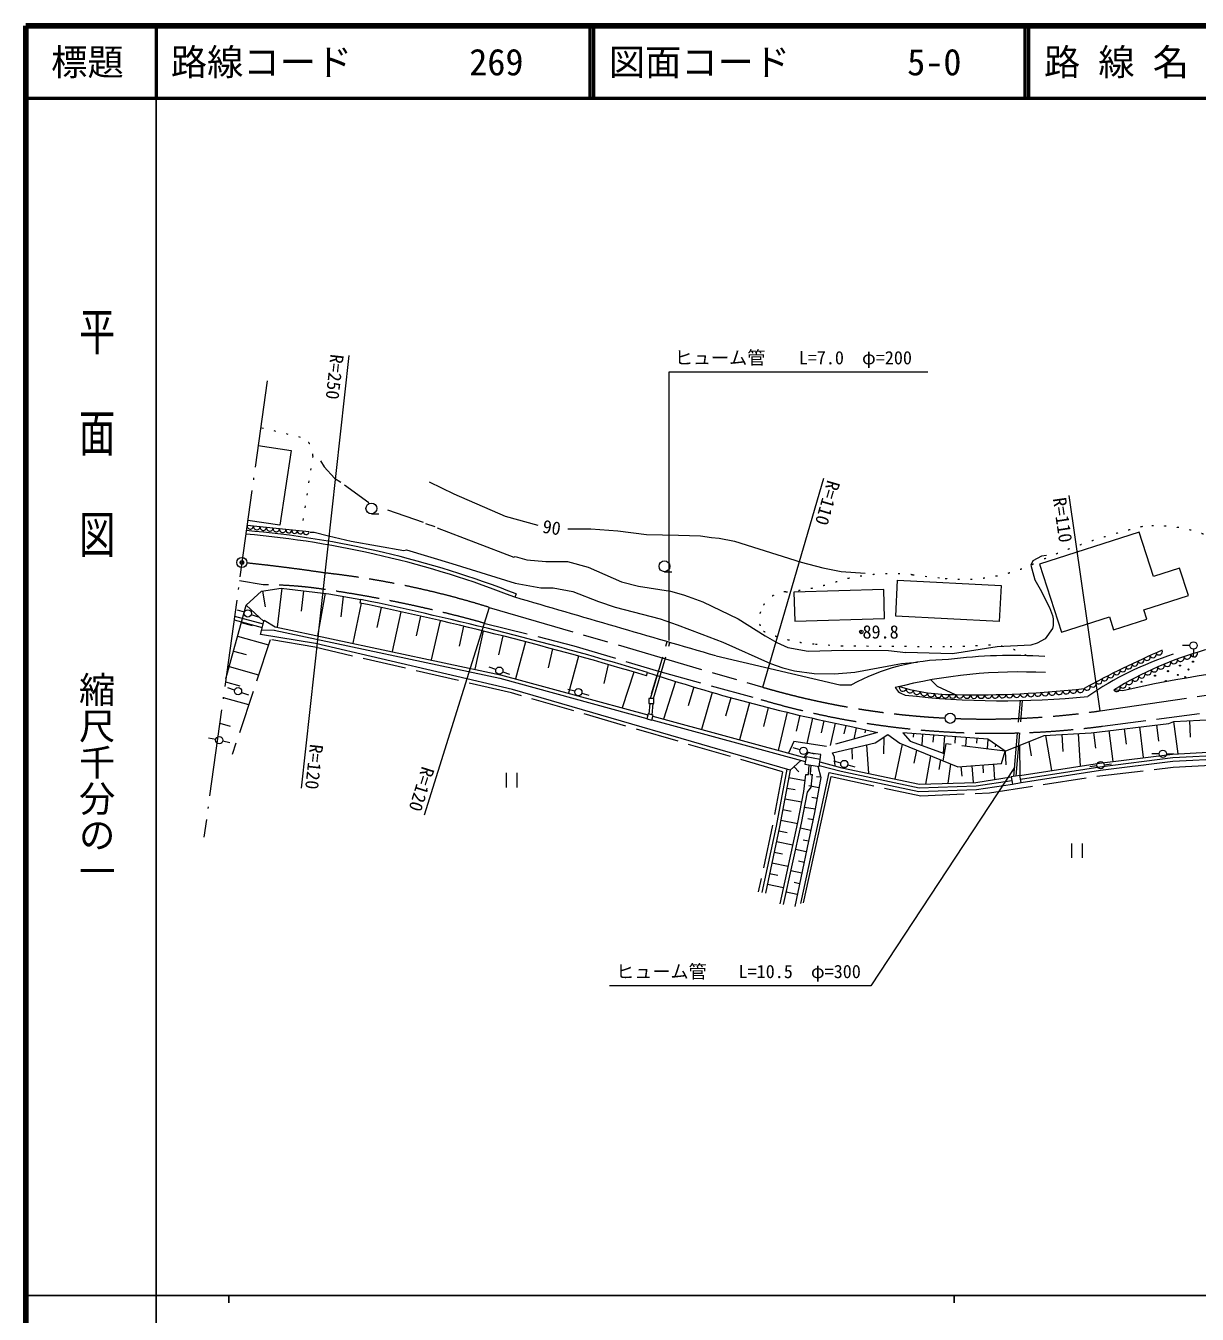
# Model space of a CAD drawing. Units: millimetres, scale not verified, with parts at other scales. Extents: x 40000 to 680000, y 20000 to 380000.
# Drawn here: x 40000 to 201507, y 202409 to 380000 of the extents above; entities that cross this region are included whole.
import ezdxf
from ezdxf.enums import TextEntityAlignment as Align

# ---------------------------------------------------------------- set-up
doc = ezdxf.new("R2010")
doc.units = ezdxf.units.MM
doc.header["$LTSCALE"] = 1000
doc.header["$PDMODE"] = 32
doc.header["$PDSIZE"] = 500
for name, pattern in [('CHAIN', [18.5, 12, -1.5, 3.5, -1.5]), ('DASHED', [7.5, 6, -1.5]), ('DOTTED', [1.75, 0.25, -1.5]), ('LONG_DASHED_DOTTED', [15.25, 12, -1.5, 0.25, -1.5])]:
    doc.linetypes.add(name, pattern=pattern)
for name, color, linetype, lineweight in [('M-BGD', 7, 'Continuous', 13), ('M-BMK', 2, 'CHAIN', 13), ('M-STR-HTXT', 7, 'Continuous', 13), ('M-TTL', 2, 'Continuous', 140), ('M-TTL-BAND', 7, 'Continuous', 25), ('M-TTL-LINE', 7, 'Continuous', 50)]:
    doc.layers.add(name, color=color, linetype=linetype, lineweight=lineweight)
doc.layers.add('M-OTRS', color=6, linetype='Continuous')
doc.layers.add('M-TTL-TXT', color=7, linetype='Continuous')
doc.styles.add('@ＭＳ ゴシック', font='')
doc.styles.add('ＭＳ ゴシック', font='')
doc.styles.get('@ＭＳ ゴシック').set_extended_font_data('@MS Gothic')
doc.styles.get('ＭＳ ゴシック').set_extended_font_data('MS Gothic')

# ---------------------------------------------------------------- blocks, each defined once
blk = doc.blocks.new('open_arrow')
at = {"color": 0, "linetype": 'Continuous', "lineweight": -2}
blk.add_lwpolyline([(7.5, 1.25), (0, 0), (7.5, -1.25)], dxfattribs=at)
blk = doc.blocks.new('田')
at = {"color": 7, "linetype": 'Continuous', "lineweight": 13}
for p, q in [((-0.75, 2), (-0.75, 0)), ((0.75, 0), (0.75, 2))]:
    blk.add_line(p, q, dxfattribs=at)
blk = doc.blocks.new('広葉樹林')
at = {"color": 7, "linetype": 'Continuous', "lineweight": 13}
blk.add_line((0, 0), (1, 0), dxfattribs=at)
blk.add_circle((0, 0.75), 0.75, dxfattribs=at)

msp = doc.modelspace()

# ---------------------------------------------------------------- linework, layer by layer
at = {"layer": 'M-BGD', "linetype": 'LONG_DASHED_DOTTED'}
msp.add_line((73259, 331045), (64568, 268171), dxfattribs=at)
at = {"layer": 'M-BGD', "linetype": 'DOTTED'}
for p, q in [((77882, 323264), (72368, 324600)), ((79570, 320728), (77975, 310340)), ((162254, 304327), (166751, 303816)), ((148870, 294778), (152420, 294542)), ((152420, 294542), (167445, 294423)), ((167445, 294423), (171941, 294601))]:
    msp.add_line(p, q, dxfattribs=at)
at = {"layer": 'M-BGD'}
for p, q in [((82576, 317667), (83423, 317074)), ((83931, 316735), (87317, 314280)), ((89857, 313264), (94768, 311571)), ((75877, 310549), (70505, 311126)), ((95107, 311401), (96377, 310978)), ((79055, 310233), (75877, 310549)), ((98747, 305898), (107468, 303189)), ((70385, 300163), (72480, 302053)), ((72480, 302053), (75232, 302505)), ((72642, 302080), (72997, 299919)), ((75325, 302494), (74680, 297097)), ((75232, 302505), (81764, 301724)), ((78297, 302139), (77958, 299304)), ((67586, 290002), (70385, 300163)), ((70385, 300163), (72808, 297877)), ((81273, 301813), (80211, 295922)), ((81764, 301724), (86213, 300923)), ((83776, 301362), (83437, 298527)), ((86228, 300409), (85078, 294888)), ((86111, 300433), (86213, 300923)), ((107595, 301700), (107413, 301235)), ((130667, 301580), (131344, 301326)), ((131344, 301326), (133367, 300614)), ((133367, 300614), (138202, 298278)), ((70141, 299162), (69191, 299474)), ((71089, 298845), (72037, 298525)), ((88980, 299827), (88389, 297073)), ((91729, 299228), (90515, 293734)), ((94436, 298621), (93817, 295897)), ((69718, 297743), (71233, 297326)), ((72348, 296114), (72859, 298073)), ((74258, 296675), (72486, 296641)), ((72859, 298073), (74362, 297164)), ((74258, 296675), (105349, 290072)), ((74362, 297164), (105467, 290559)), ((97139, 297998), (95877, 292595)), ((100340, 297238), (99749, 294485)), ((127449, 298278), (129820, 297431)), ((129820, 297431), (133207, 296161)), ((138202, 298278), (141927, 295907)), ((69201, 295867), (73450, 294696)), ((79930, 294836), (72348, 296114)), ((107103, 288533), (79930, 294836)), ((103074, 296570), (101912, 291314)), ((105765, 295896), (105177, 293308)), ((108893, 295090), (107537, 289994)), ((133207, 296161), (136085, 295061)), ((136085, 295061), (142689, 292097)), ((141927, 295907), (143536, 294976)), ((68637, 293818), (70394, 293334)), ((112606, 294104), (112017, 291516)), ((116196, 293119), (114832, 287994)), ((135182, 293142), (152219, 289139)), ((158945, 293875), (161316, 293621)), ((200485, 294582), (199485, 294586)), ((200979, 294081), (200967, 293081)), ((68045, 291668), (72085, 290555)), ((104815, 291274), (103865, 291587)), ((120303, 291954), (119715, 289366)), ((67526, 289567), (69505, 289022)), ((105349, 290072), (125638, 284539)), ((105467, 290559), (125770, 285022)), ((105763, 290958), (106711, 290637)), ((123827, 290921), (122224, 285989)), ((125593, 290393), (125738, 290871)), ((126982, 290463), (126207, 287883)), ((129558, 289642), (127930, 284432)), ((68790, 288437), (67840, 288749)), ((69738, 288121), (70685, 287800)), ((145406, 277404), (107103, 288533)), ((115701, 288277), (114736, 288539)), ((116665, 288010), (117627, 287740)), ((132101, 288863), (131325, 286283)), ((134652, 288111), (133177, 283001)), ((152219, 289139), (153837, 289139)), ((191230, 288338), (189988, 288456)), ((67227, 287405), (70729, 286440)), ((126603, 287272), (125903, 287272)), ((125903, 287272), (125903, 286572)), ((125903, 286572), (126603, 286572)), ((125962, 285126), (126085, 286572)), ((126354, 285019), (126487, 286572)), ((126603, 286572), (126603, 287272)), ((137200, 287390), (136492, 284833)), ((139757, 286698), (138399, 281577)), ((142370, 286020), (141713, 283428)), ((125810, 285167), (125625, 284492)), ((125625, 284492), (126301, 284308)), ((126485, 284983), (125810, 285167)), ((126301, 284308), (126485, 284983)), ((126314, 284355), (147458, 278588)), ((126445, 284837), (147544, 279083)), ((144990, 285372), (143723, 280125)), ((146734, 284958), (146223, 282771)), ((148481, 284557), (147691, 281060)), ((150025, 284214), (149664, 282565)), ((198287, 284119), (214462, 284947)), ((200437, 284229), (200555, 281934)), ((66740, 283885), (68203, 283482)), ((151571, 283880), (150915, 280785)), ((153040, 283573), (152799, 282403)), ((153592, 283460), (157430, 282586)), ((154505, 283253), (154146, 281679)), ((155782, 282962), (155694, 282536)), ((172624, 281656), (160916, 282546)), ((162378, 282435), (162341, 281951)), ((180415, 282175), (186876, 282550)), ((185086, 282446), (185347, 277956)), ((186876, 282550), (197602, 283834)), ((187218, 282591), (187479, 280413)), ((189341, 282845), (189849, 278600)), ((191454, 283098), (191708, 280980)), ((193568, 283351), (194074, 279125)), ((195913, 283632), (196180, 281403)), ((197602, 283834), (198287, 284119)), ((198213, 284088), (198827, 279663)), ((66190, 281622), (65209, 281816)), ((67170, 281424), (68149, 281221)), ((151214, 279773), (157094, 281153)), ((155920, 280877), (156175, 276952)), ((157094, 281153), (158853, 282317)), ((158291, 281945), (158259, 279656)), ((158853, 282317), (160493, 281105)), ((160833, 280966), (159831, 276177)), ((160493, 281105), (168481, 277848)), ((163650, 282338), (163534, 280822)), ((165145, 282225), (165072, 281256)), ((166838, 281040), (166419, 278689)), ((166641, 282111), (166462, 279752)), ((168137, 281997), (168069, 281114)), ((169632, 281884), (169543, 280708)), ((171128, 281770), (171078, 281107)), ((172624, 281656), (172538, 280340)), ((175018, 280035), (172624, 281656)), ((173690, 280935), (173664, 280603)), ((175018, 280035), (180415, 282175)), ((177025, 280831), (177057, 276664)), ((178289, 281332), (178600, 279376)), ((180595, 282185), (181423, 277344)), ((182840, 282316), (182977, 279962)), ((198077, 279622), (223434, 280988)), ((146747, 280199), (145782, 280462)), ((147841, 279773), (147256, 279162)), ((147569, 279230), (147398, 278244)), ((149540, 278887), (147569, 279230)), ((147711, 279933), (148673, 279662)), ((149636, 279545), (147841, 279773)), ((149369, 277902), (149540, 278887)), ((149540, 278887), (149636, 279545)), ((151501, 279181), (151214, 279773)), ((151579, 277926), (151501, 279181)), ((153883, 280399), (153942, 278916)), ((162784, 280171), (162440, 278376)), ((164734, 279376), (164042, 275485)), ((174543, 278300), (175018, 280035)), ((175018, 280035), (175141, 278147)), ((188030, 278374), (198077, 279622)), ((188099, 277878), (198121, 279124)), ((196263, 279652), (195263, 279656)), ((197263, 279644), (198263, 279632)), ((198121, 279124), (223429, 280487)), ((198165, 278625), (223424, 279986)), ((144924, 277544), (143435, 269701)), ((145406, 277404), (143925, 269602)), ((145406, 277404), (146862, 278751)), ((145918, 277878), (146587, 277154)), ((146842, 258998), (150754, 277078)), ((147398, 278244), (149369, 277902)), ((147902, 276793), (148009, 278138)), ((148199, 276802), (148301, 278087)), ((149178, 277935), (149606, 276406)), ((149403, 278058), (152394, 277242)), ((149490, 278552), (152512, 277728)), ((150754, 277078), (163135, 274454)), ((152368, 278380), (151403, 278642)), ((152394, 277242), (163179, 274956)), ((152512, 277728), (163224, 275457)), ((153332, 278113), (154294, 277843)), ((166123, 278809), (165859, 277502)), ((167512, 278243), (167103, 275587)), ((168481, 277848), (174543, 278300)), ((168933, 277882), (169030, 276588)), ((170429, 277993), (170600, 275704)), ((171925, 278105), (172007, 277009)), ((173421, 278216), (173577, 276121)), ((177057, 276664), (188030, 278374)), ((177134, 276170), (188099, 277878)), ((177211, 275676), (188168, 277383)), ((187687, 278012), (186697, 277876)), ((188168, 277383), (198165, 278625)), ((188679, 278143), (189671, 278270)), ((145216, 276405), (147456, 275980)), ((147232, 259131), (151046, 276505)), ((147287, 274473), (147546, 276782)), ((147546, 276782), (147902, 276793)), ((148199, 276802), (148463, 276810)), ((148293, 275035), (148463, 276810)), ((149606, 276406), (148758, 271580)), ((149594, 276447), (149022, 276462)), ((163224, 275457), (170982, 275717)), ((170982, 275717), (175871, 276479)), ((171029, 275218), (175948, 275985)), ((171076, 274720), (176025, 275491)), ((177057, 276664), (175871, 276479)), ((175871, 276479), (176025, 275491)), ((176025, 275491), (177211, 275676)), ((177211, 275676), (177057, 276664)), ((144937, 274932), (146083, 274714)), ((146449, 270185), (147287, 274473)), ((146938, 270083), (147778, 274377)), ((147778, 274377), (148293, 275035)), ((149354, 274971), (147942, 275219)), ((149094, 273493), (148365, 273622)), ((163135, 274454), (171076, 274720)), ((163179, 274956), (171029, 275218)), ((144377, 271984), (145545, 271763)), ((144657, 273458), (147001, 273013)), ((148835, 272016), (147367, 272274)), ((143984, 258995), (146449, 270185)), ((144097, 270511), (146423, 270069)), ((144472, 258887), (146938, 270083)), ((148758, 271580), (146006, 258599)), ((148539, 270546), (147814, 270700)), ((143435, 269701), (141483, 260532)), ((143925, 269602), (141972, 260428)), ((143805, 269039), (144952, 268795)), ((148228, 269078), (146785, 269384)), ((143493, 267572), (145767, 267088)), ((147606, 266144), (146139, 266455)), ((147917, 267611), (147189, 267765)), ((142868, 264638), (145121, 264158)), ((143180, 266105), (144312, 265864)), ((147295, 264676), (146556, 264833)), ((142556, 263171), (143677, 262932)), ((146983, 263209), (145494, 263525)), ((142243, 261704), (144476, 261228)), ((146672, 261741), (145922, 261901)), ((146361, 260274), (144849, 260595))]:
    msp.add_line(p, q, dxfattribs=at)
at = {"layer": 'M-BGD', "linetype": 'DASHED'}
for p, q in [((72744, 302938), (69453, 303510)), ((68779, 298638), (72722, 297545)), ((68710, 298138), (72595, 297061)), ((103317, 297630), (115565, 294555)), ((73676, 295383), (68456, 279540)), ((79831, 294346), (73676, 295383)), ((126148, 287272), (128432, 295110)), ((126564, 287272), (128816, 294998)), ((106976, 288049), (79831, 294346)), ((115565, 294555), (127243, 291031)), ((127243, 291031), (141342, 287141)), ((144348, 277191), (106976, 288049)), ((176225, 276534), (177124, 286986)), ((176530, 276582), (177425, 286993)), ((188452, 283461), (203782, 285443)), ((157430, 282586), (150410, 280646)), ((160916, 282546), (161909, 281417)), ((145875, 281336), (145153, 279735)), ((150410, 280646), (145875, 281336)), ((161909, 281417), (166600, 279701)), ((175018, 280035), (166838, 281040)), ((198197, 277797), (223063, 279250)), ((144348, 277191), (142944, 269799)), ((188098, 276633), (198197, 277797)), ((151046, 276505), (163401, 273859)), ((172857, 274291), (188098, 276633)), ((163401, 273859), (172857, 274291)), ((142944, 269799), (140994, 260636))]:
    msp.add_line(p, q, dxfattribs=at)
at = {"layer": 'M-BGD'}
for points in [[(72028, 322142), (76588, 321454), (75034, 311162), (70603, 311830)], [(80629, 320037), (81137, 319191), (82576, 317667)], [(95615, 317159), (99001, 315465), (106113, 312417), (110601, 311147)], [(96715, 310809), (107299, 306745), (107468, 306829), (109077, 306406), (111701, 306152), (114665, 306152), (117543, 305390), (122115, 303358), (124486, 302765), (128889, 302088), (130667, 301580)], [(79224, 310216), (79782, 310216), (81729, 309708)], [(81729, 309708), (84862, 308946), (92143, 307676), (92482, 307761), (98747, 305898)], [(114749, 310639), (117882, 310639), (121607, 310385), (125587, 309877), (129989, 309793), (133037, 309708), (134561, 309454)], [(134561, 309454), (135577, 309369), (137694, 308946), (146923, 306067)], [(146923, 306067), (149886, 305305), (152426, 304797), (155728, 304543)], [(180705, 306999), (180027, 306914), (178842, 306237), (178588, 305644), (179096, 303612), (179858, 302342), (181128, 299802), (181551, 298701), (181636, 298278), (181636, 297347), (181551, 296923), (180535, 295484), (179435, 294891), (178588, 294637), (173931, 294383), (167751, 293452), (161316, 293621)], [(107468, 303189), (111024, 302511), (112717, 302511), (115427, 302003), (118983, 300649), (121269, 299887), (127449, 298278)], [(143536, 294976), (145060, 294299), (147854, 293791), (152680, 293960), (158945, 293875)], [(142689, 292097), (144383, 291505), (145991, 291081), (148701, 290743), (151495, 290658), (154289, 290912), (160723, 292097), (162949, 292280)], [(164760, 289838), (165634, 288965), (168126, 287807)]]:
    msp.add_lwpolyline(points, dxfattribs=at)
for points in [[(179779, 305795), (182810, 296398), (189407, 298526), (189978, 296756), (194560, 298233), (194157, 299482), (200305, 301466), (199082, 305257), (195457, 304088), (193481, 310215)], [(158289, 302299), (145895, 301942), (146010, 297958), (158403, 298315)], [(160197, 303583), (174456, 302842), (174198, 297874), (159939, 298615)]]:
    msp.add_lwpolyline(points, close=True, dxfattribs=at)
for centre, radius in [((70616, 299006), 500), ((200985, 294581), 500), ((105290, 291118), 500), ((199126, 291815), 75), ((200308, 291274), 75), ((200916, 292355), 75), ((193823, 289586), 75), ((195681, 290430), 75), ((197167, 289687), 75), ((197471, 291038), 75), ((198822, 290531), 75), ((199835, 290227), 75), ((69265, 288281), 500), ((116183, 288146), 500), ((192168, 288707), 75), ((66681, 281525), 500), ((147229, 280068), 500), ((196763, 279650), 500), ((152850, 278249), 500), ((188183, 278080), 500)]:
    msp.add_circle(centre, radius, dxfattribs=at)
at = {"layer": 'M-BGD', "linetype": 'DOTTED'}
for centre, radius, start, end in [((77259, 321020), 2329, 352.80811, 74.48587), ((213386, 229336), 83919, 103.39742, 113.71786), ((195952, 292821), 18261, 63.99504, 96.3227), ((169099, 327410), 23711, 264.31829, 296.37143), ((159435, 276176), 28291, 84.28337, 104.95648), ((144943, 298195), 3784, 92.5589, 164.36766), ((142205, 332739), 30870, 274.77438, 288.76219), ((143532, 298199), 2453, 155.53887, 222.14475), ((150243, 315638), 20905, 245.91617, 266.23428), ((172759, 284569), 10065, 58.81347, 94.66401)]:
    msp.add_arc(centre, radius, start, end, dxfattribs=at)
at = {"layer": 'M-BGD'}
for centre, radius, start, end in [((70953, 311078), 450, 173.87141, 353.87141), ((71848, 310982), 450, 173.87141, 353.87141), ((72744, 310886), 450, 173.87141, 353.87141), ((73639, 310789), 450, 173.87141, 353.87141), ((58797, 177282), 133146, 68.58411, 85.02647), ((58797, 177282), 133646, 68.58411, 85.02647), ((74534, 310693), 450, 173.87141, 353.87141), ((75430, 310597), 450, 173.87141, 353.87141), ((76274, 310510), 399, 174.31397, 354.31397), ((77069, 310430), 399, 174.31397, 354.31397), ((77863, 310351), 399, 174.31397, 354.31397), ((78658, 310272), 399, 174.31397, 354.31397), ((-8608, -154669), 464854, 73.22011, 78.243), ((-8608, -154669), 465354, 73.22011, 78.243), ((-115878000, -397763560), 414618134, 73.7513, 73.75529), ((215983, 246063), 49728, 90.02984, 121.5159), ((175991, 226201), 67008, 86.14226, 97.52929), ((245594, 180207), 123787, 113.27455, 118.83245), ((211662, 251202), 44258, 107.6935, 124.74352), ((194569, 292987), 462, 204.34337, 24.34337), ((195412, 293365), 462, 203.91584, 23.91584), ((196258, 293736), 462, 203.48831, 23.48831), ((199213, 292876), 488, 199.70863, 19.70863), ((200135, 293196), 488, 198.58413, 18.58413), ((201063, 293498), 488, 197.45962, 17.45962), ((167368, 264676), 27956, 90.32295, 118.9485), ((191226, 291414), 462, 206.0535, 26.0535), ((226114, 136613), 155684, 94.1555, 102.94816), ((192058, 291817), 462, 205.62596, 25.62596), ((192892, 292213), 462, 205.19843, 25.19843), ((193729, 292603), 462, 204.7709, 24.7709), ((195594, 291417), 488, 204.20664, 24.20664), ((196488, 291808), 488, 203.08214, 23.08214), ((197389, 292182), 488, 201.95763, 21.95763), ((198298, 292538), 488, 200.83313, 20.83313), ((201851, 520901), 242295, 251.69132, 258.51129), ((177042, 221464), 69469, 87.07709, 104.3206), ((187116, 289309), 462, 208.19115, 28.19115), ((187932, 289742), 462, 207.76362, 27.76362), ((188751, 290169), 462, 207.33609, 27.33609), ((189573, 290591), 462, 206.90856, 26.90856), ((190398, 291005), 462, 206.48103, 26.48103), ((192100, 289678), 488, 208.70465, 28.70465), ((192960, 290138), 488, 207.58015, 27.58015), ((193830, 290582), 488, 206.45564, 26.45564), ((194708, 291008), 488, 205.33114, 25.33114), ((161714, 289854), 2146, 210.19731, 257.53286), ((160925, 288787), 497, 164.22461, 344.22461), ((167963, 313699), 25892, 253.12541, 270.7127), ((174693, 400493), 113533, 263.2002, 275.93832), ((161886, 288535), 497, 166.42303, 346.42303), ((162856, 288320), 497, 168.62144, 348.62144), ((163833, 288143), 497, 170.81985, 350.81985), ((164817, 288004), 497, 173.01826, 353.01826), ((165805, 287902), 497, 175.21667, 355.21667), ((166796, 287838), 497, 177.41509, 357.41509), ((167789, 287812), 497, 179.6135, 359.6135), ((170766, 420943), 133158, 268.9326, 276.52522), ((168776, 287801), 490, 179.1435, 359.1435), ((169756, 287790), 490, 179.56532, 359.56532), ((170736, 287787), 490, 179.98713, 359.98713), ((171716, 287790), 490, 180.40894, 0.40894), ((172697, 287801), 490, 180.83075, 0.83075), ((173677, 287818), 490, 181.25256, 1.25256), ((174657, 287843), 490, 181.67438, 1.67438), ((175637, 287876), 490, 182.09619, 2.09619), ((176616, 287915), 490, 182.518, 2.518), ((177595, 287962), 490, 182.93981, 2.93981), ((178574, 288016), 490, 183.36163, 3.36163), ((179552, 288077), 490, 183.78344, 3.78344), ((180530, 288145), 490, 184.20525, 4.20525), ((181508, 288221), 490, 184.62706, 4.62706), ((182485, 288303), 490, 185.04887, 5.04887), ((183461, 288393), 490, 185.47069, 5.47069), ((184436, 288490), 490, 185.8925, 5.8925), ((185411, 288594), 490, 186.31431, 6.31431), ((186304, 288870), 462, 208.61868, 28.61868), ((190406, 288707), 488, 210.95365, 30.95365), ((191248, 289201), 488, 209.82915, 29.82915)]:
    msp.add_arc(centre, radius, start, end, dxfattribs=at)
at = {"layer": 'M-BGD', "linetype": 'DASHED'}
for centre, radius, start, end in [((72849, 248013), 54926, 81.54909, 90.11004), ((56387, 130154), 173927, 74.34604, 81.89071), ((173578, 396452), 113965, 253.56925, 277.49921)]:
    msp.add_arc(centre, radius, start, end, dxfattribs=at)
at = {"layer": 'M-BGD'}
msp.add_point((155197, 296459), dxfattribs=at)
at = {"layer": 'M-BMK'}
for p, q in [((103892, 299835), (141625, 288825)), ((188142, 285580), (203428, 287821))]:
    msp.add_line(p, q, dxfattribs=at)
at = {"layer": 'M-BMK', "linetype": 'Continuous'}
for centre in [(69800, 306023), (167455, 284552)]:
    msp.add_circle(centre, 700, dxfattribs=at)
at = {"layer": 'M-BMK'}
for centre, radius, start, end in [((44236, 57333), 250000, 81.48928, 83.97035), ((68079, 185304), 120000, 72.63637, 83.70634), ((172364, 394442), 110000, 253.77312, 267.07775), ((172364, 394442), 110000, 267.80697, 278.24684)]:
    msp.add_arc(centre, radius, start, end, dxfattribs=at)
at = {"layer": 'M-OTRS'}
msp.add_point((69800, 306023), dxfattribs=at)
at = {"layer": 'M-STR-HTXT'}
for p, q in [((84540, 334553), (77962, 274915)), ((141625, 288825), (150009, 317629)), ((188142, 285580), (183839, 315270)), ((103892, 299835), (94938, 271202))]:
    msp.add_line(p, q, dxfattribs=at)
for points in [[(128714, 295277), (128714, 332283), (164351, 332283)], [(176309, 277746), (156514, 247683), (120499, 247683)]]:
    msp.add_lwpolyline(points, dxfattribs=at)
at = {"layer": 'M-TTL'}
for p, q in [((40000, 380000), (40000, 20000)), ((680000, 380000), (40000, 380000))]:
    msp.add_line(p, q, dxfattribs=at)
at = {"layer": 'M-TTL-BAND'}
for p, q in [((58000, 370000), (58000, 20000)), ((40000, 205000), (579000, 205000)), ((68000, 205000), (68000, 204000)), ((168000, 205000), (168000, 204000))]:
    msp.add_line(p, q, dxfattribs=at)
at = {"layer": 'M-TTL-LINE'}
for p, q in [((58000, 380000), (58000, 370000)), ((117750, 380000), (117750, 370000)), ((118250, 380000), (118250, 370000)), ((177750, 380000), (177750, 370000)), ((178250, 380000), (178250, 370000)), ((40000, 370000), (680000, 370000))]:
    msp.add_line(p, q, dxfattribs=at)

# ---------------------------------------------------------------- block references
at = {"layer": 'M-BGD', "xscale": 1000, "yscale": 1000}
for name, p in [('広葉樹林', (87657, 312720)), ('広葉樹林', (128057, 304748)), ('田', (106979, 275023)), ('田', (184940, 265294))]:
    msp.add_blockref(name, p, dxfattribs=at)
at = {"layer": 'M-STR-HTXT'}
for p, rotation in [((128714, 295277), 90), ((176309, 277746), 236.6)]:
    msp.add_blockref('open_arrow', p, dxfattribs=dict(at, rotation=rotation))

# ---------------------------------------------------------------- texts
at = {"layer": 'M-BGD', "style": 'ＭＳ ゴシック'}
msp.add_text('90', height=1833, rotation=351.469, dxfattribs=at).set_placement((112298, 309397), align=Align.BOTTOM_CENTER)
msp.add_text('89.8', height=1833, dxfattribs=at).set_placement((155357, 296459), align=Align.MIDDLE_LEFT)
at = {"layer": 'M-STR-HTXT', "style": 'ＭＳ ゴシック'}
for s, rotation, p in [('R=250', 263.706, (81482, 334858)), ('R=110', 253.773, (150009, 317629)), ('R=110', 278.247, (181053, 314763))]:
    msp.add_text(s, height=1833, rotation=rotation, dxfattribs=at).set_placement(p, align=Align.BOTTOM_LEFT)
msp.add_text('ヒューム管', height=1833, dxfattribs=at).set_placement((129464, 332783), align=Align.BOTTOM_LEFT)
for s, p in [('L=7.0  φ=200', (154370, 332783)), ('L=10.5  φ=300', (146700, 248183))]:
    msp.add_text(s, height=1833, dxfattribs=at).set_placement(p, align=Align.BOTTOM_CENTER)
for rotation, p in [(263.706, (77962, 274915)), (252.636, (92245, 272235))]:
    msp.add_text('R=120', height=1833, rotation=rotation, dxfattribs=at).set_placement(p, align=Align.BOTTOM_RIGHT)
msp.add_text('ヒューム管', height=1833, dxfattribs=at).set_placement((133882, 248183), align=Align.BOTTOM_RIGHT)
at = {"layer": 'M-TTL-BAND', "style": '@ＭＳ ゴシック', "width": 1.4}
msp.add_text('平  面  図', height=3666, rotation=270, dxfattribs=at).set_placement((49777, 306475), align=Align.MIDDLE_RIGHT)
at = {"layer": 'M-TTL-BAND', "style": '@ＭＳ ゴシック'}
msp.add_text('縮尺千分の一', height=3666, rotation=270, dxfattribs=at).set_placement((49777, 261030), align=Align.MIDDLE_RIGHT)
at = {"layer": 'M-TTL-TXT', "style": 'ＭＳ ゴシック'}
msp.add_text('標題', height=3666, dxfattribs=at).set_placement((48500, 375000), align=Align.MIDDLE_CENTER)
for s, p in [('路線コード', (60000, 375000)), ('269', (101142, 375000)), ('図面コード', (120380, 375000)), ('5-0', (161521, 375000)), ('路 線 名', (180380, 375000))]:
    msp.add_text(s, height=3666, dxfattribs=at).set_placement(p, align=Align.MIDDLE_LEFT)

doc.saveas('drawing.dxf')
